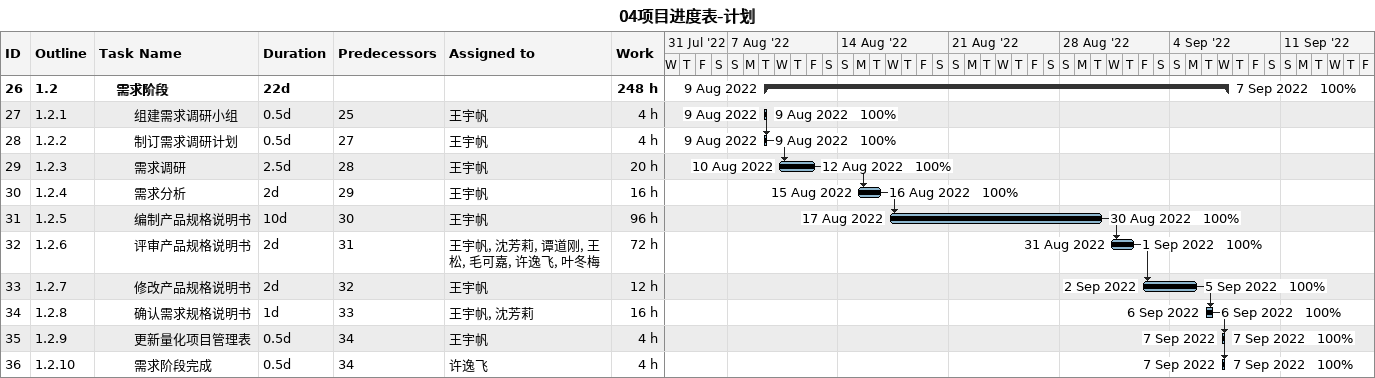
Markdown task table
04项目进度表-计划

| ID | WBS | Task | Duration | Start | Finish | Predecessors | Resources | % complete | Work (h) |
|---|---|---|---|---|---|---|---|---|---|
| 26 | 1.2 | **需求阶段** | 22d | 2022-08-09 | 2022-09-07 |  |  | 100 | 248 |
| 27 | 1.2.1 | 组建需求调研小组 | 0.5d | 2022-08-09 | 2022-08-09 | 25 | 王宇帆 | 100 | 4 |
| 28 | 1.2.2 | 制订需求调研计划 | 0.5d | 2022-08-09 | 2022-08-09 | 27 | 王宇帆 | 100 | 4 |
| 29 | 1.2.3 | 需求调研 | 2.5d | 2022-08-10 | 2022-08-12 | 28 | 王宇帆 | 100 | 20 |
| 30 | 1.2.4 | 需求分析 | 2d | 2022-08-15 | 2022-08-16 | 29 | 王宇帆 | 100 | 16 |
| 31 | 1.2.5 | 编制产品规格说明书 | 10d | 2022-08-17 | 2022-08-30 | 30 | 王宇帆 | 100 | 96 |
| 32 | 1.2.6 | 评审产品规格说明书 | 2d | 2022-08-31 | 2022-09-01 | 31 | 王宇帆, 沈芳莉, 谭道刚, 王松, 毛可嘉, 许逸飞, 叶冬梅 | 100 | 72 |
| 33 | 1.2.7 | 修改产品规格说明书 | 2d | 2022-09-02 | 2022-09-05 | 32 | 王宇帆 | 100 | 12 |
| 34 | 1.2.8 | 确认需求规格说明书 | 1d | 2022-09-06 | 2022-09-06 | 33 | 王宇帆, 沈芳莉 | 100 | 16 |
| 35 | 1.2.9 | 更新量化项目管理表 | 0.5d | 2022-09-07 | 2022-09-07 | 34 | 王宇帆 | 100 | 4 |
| 36 | 1.2.10 | 需求阶段完成 | 0.5d | 2022-09-07 | 2022-09-07 | 34 | 许逸飞 | 100 | 4 |
